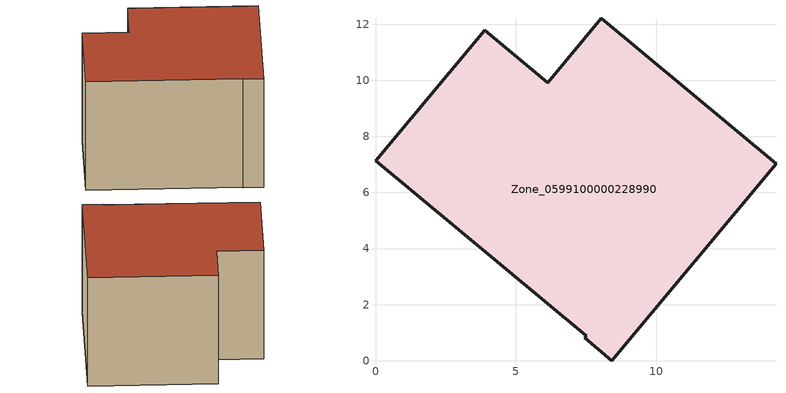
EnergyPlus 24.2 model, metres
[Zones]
Zone_0599100000228990
 floor ground (C_G): 14.28,7.02 8.43,0 7.45,0.81 7.51,0.88 0,7.13 3.89,11.78 6.13,9.91 8.05,12.21 z0
 wall outside (C_F): 8.43,0 14.28,7.02 8.05,12.21 6.13,9.91 3.89,11.78 0,7.13 7.51,0.88 7.45,0.81 8.43,0 z0:7.75
 roof outside (C_R): 6.13,9.91 3.89,11.78 0,7.13 7.51,0.88 7.45,0.81 8.43,0 14.28,7.02 8.05,12.21 z7.75
[BUILDING]
Pand.0599100000228990: North Axis=0; Terrain=City; Loads Convergence Tolerance Value=0.04; Temperature Convergence Tolerance Value=0.4; Solar Distribution=FullExterior; Maximum Number of Warmup Days=25; Minimum Number of Warmup Days=1
[Site:Location]
Rotterdam.The.Hague.AP_ZH_NLD Design_Conditions: Latitude=51.96; Longitude=4.45; Time Zone=1; Elevation=-4.5
[SITE:GROUNDTEMPERATURE:BUILDINGSURFACE]
18, 18, 18, 18, 18, 18, 18, 18, 18, 18, 18, 18
[MATERIAL] Thermal Absorptance=0.9; Solar Absorptance=0.7; Visible Absorptance=0.7
Name | Roughness | Thickness | Conductivity | Density | Specific Heat
G.TC.1946-1964 | MediumSmooth | 0.15 | 1 | 540 | 1210
F.TC.1946-1964 | Rough | 0.3 | 0.857143 | 1920 | 840
R.TC.1946-1964 | MediumRough | 0.2 | 0.235294 | 1500 | 1000
[CONSTRUCTION]
C_G: G.TC.1946-1964
C_F: F.TC.1946-1964
C_R: R.TC.1946-1964
[ZONE]
Zone_0599100000228990: Type=1; Multiplier=1; Ceiling Height=Autocalculate; Volume=Autocalculate; Floor Area=autocalculate; Part of Total Floor Area=Yes
[ZONEINFILTRATION:DESIGNFLOWRATE]
Infil_Zone_0599100000228990: Zone or ZoneList or Space or SpaceList=Zone_0599100000228990; Schedule=AlwaysOn; Design Flow Rate Calculation Method=Flow/Area; Flow Rate per Floor Area=0.003; Constant Term Coefficient=1; Temperature Term Coefficient=0; Velocity Term Coefficient=0; Velocity Squared Term Coefficient=0
[HVACTEMPLATE:ZONE:IDEALLOADSAIRSYSTEM]
Zone_0599100000228990: Maximum Heating Supply Air Temperature=50; Minimum Cooling Supply Air Temperature=13; Maximum Heating Supply Air Humidity Ratio=0.0156; Minimum Cooling Supply Air Humidity Ratio=0.0077; Heating Limit=NoLimit; Cooling Limit=NoLimit; Dehumidification Control Type=ConstantSensibleHeatRatio; Cooling Sensible Heat Ratio=0.7; Dehumidification Setpoint=60; Humidification Control Type=None; Humidification Setpoint=30; Outdoor Air Method=None; Outdoor Air Flow Rate per Person=0.00944; Outdoor Air Flow Rate per Zone Floor Area=0; Outdoor Air Flow Rate per Zone=0; Demand Controlled Ventilation Type=None; Outdoor Air Economizer Type=NoEconomizer; Heat Recovery Type=None; Sensible Heat Recovery Effectiveness=0.7; Latent Heat Recovery Effectiveness=0.65
[ZONECONTROL:THERMOSTAT]
ThermostatControl_Zone_0599100000228990: Zone or ZoneList=Zone_0599100000228990; Control Type Schedule=DualSetpointControlType; Control 1=Thermostat_Zone_0599100000228990; Temperature Difference Between Cutout And Setpoint=0
[THERMOSTATSETPOINT:DUALSETPOINT]
Thermostat_Zone_0599100000228990: Heating Setpoint Temperature Schedule=HeatingSetpoint_Zone_0599100000228990; Cooling Setpoint Temperature Schedule=CoolingSetpoint_Zone_0599100000228990
[SCHEDULE:COMPACT]
HeatingSetpoint_Zone_0599100000228990: Through: 12/31, For: AllDays, Until: 24:00, 21
CoolingSetpoint_Zone_0599100000228990: Through: 12/31, For: AllDays, Until: 24:00, 24
DualSetpointControlType: Through: 12/31, For: AllDays, Until: 24:00, 4
AlwaysOn: Through: 12/31, For: AllDays, Until: 24:00, 1
